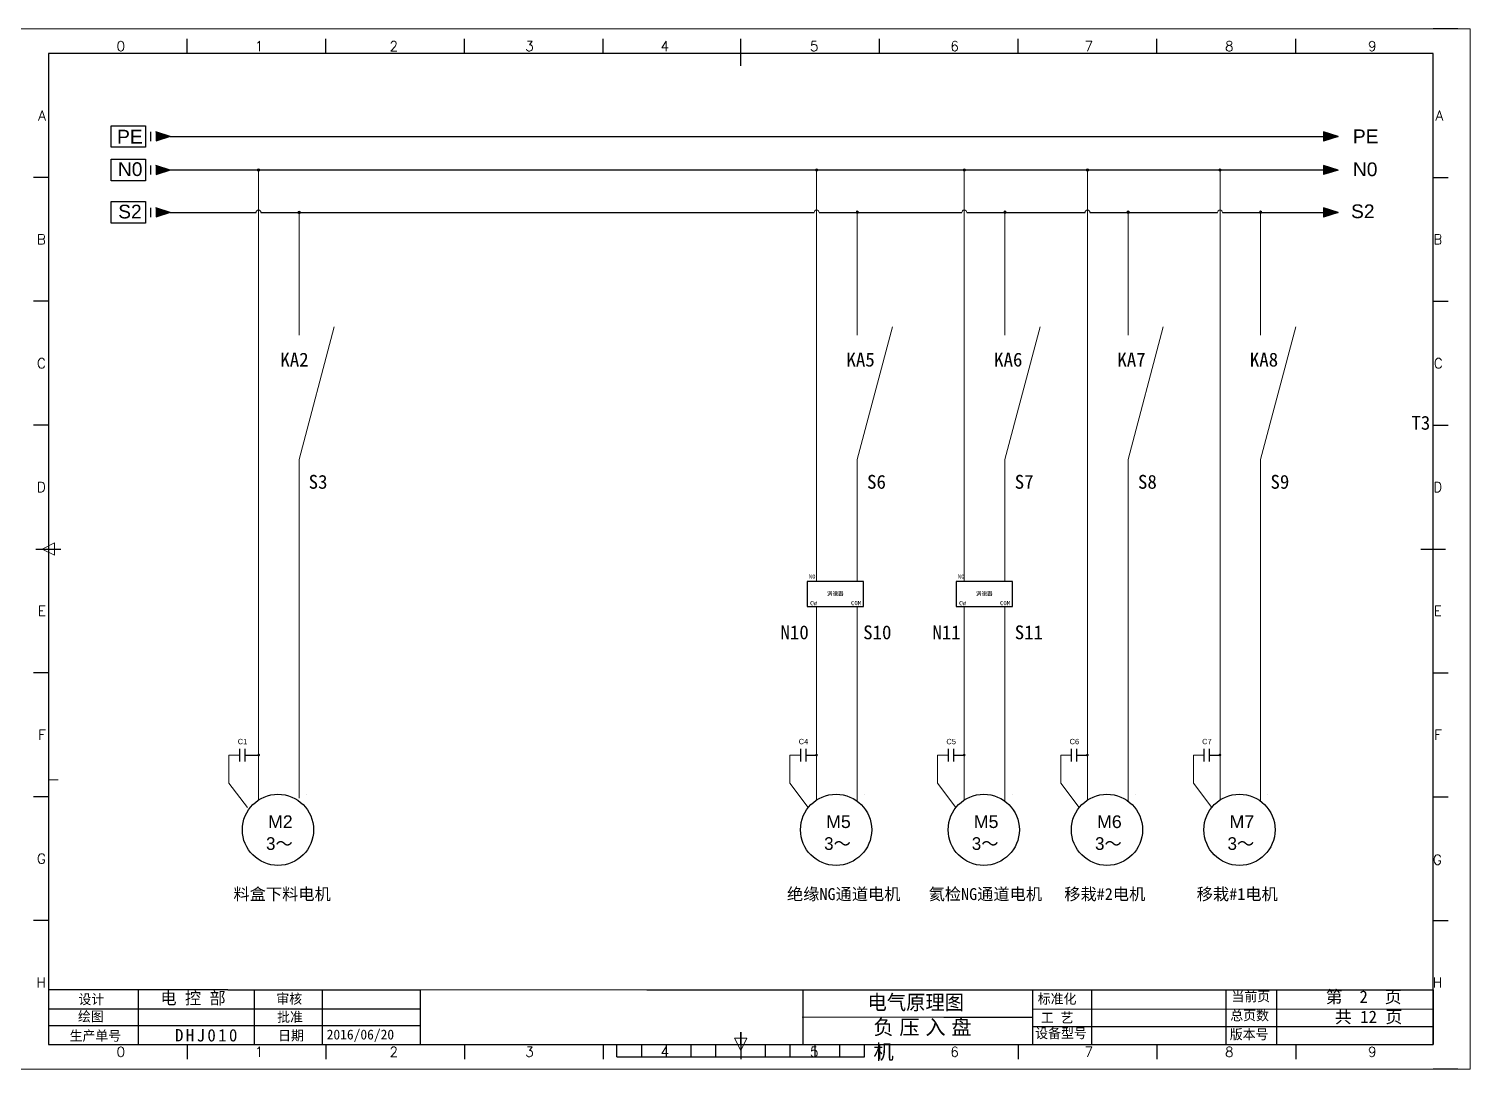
# Model space of a CAD drawing. Extents: x 2368 to 9674, y -1476 to 1321.
# Drawn here: x 7476 to 8058, y 316 to 736 of the extents above; entities that cross this region are included whole.
import ezdxf
from ezdxf.enums import TextEntityAlignment as Align

# ---------------------------------------------------------------- set-up
doc = ezdxf.new("R2010")
doc.units = 0
doc.header["$MEASUREMENT"] = 0
for name, color, linetype in [('AE_BOR', 1, 'Continuous'), ('MISC', 2, 'Continuous'), ('主图', 7, 'Continuous')]:
    doc.layers.add(name, color=color, linetype=linetype)
doc.layers.add('元件', color=4, linetype='Continuous', lineweight=25)
doc.styles.add('WD', font='romans.shx', dxfattribs={"bigfont": 'gbcbig.shx'})
doc.styles.add('样式 8', font='arial.ttf')

# ---------------------------------------------------------------- blocks, each defined once
blk = doc.blocks.new('gb_a2_a')
for p, q in [((584, 410), (25, 410)), ((25, 410), (25, 10)), ((584, 10), (584, 410)), ((25, 10), (584, 10))]:
    blk.add_line(p, q)
at = {"lineweight": 9, "ltscale": 0.1}
blk.add_line((25, 116.86), (29, 116.86), dxfattribs=at)
at = {"layer": 'AE_BOR', "lineweight": 30}
for p, q in [((10, 420), (4.93, 420)), ((594, 420), (584, 420)), ((4.93, 0), (10, 0)), ((594, 0), (584, 0))]:
    blk.add_line(p, q, dxfattribs=at)
at = {"layer": 'AE_BOR', "color": 1, "lineweight": 15}
for p, q in [((4.93, 420), (598.93, 420)), ((4.93, 0), (4.93, 420)), ((598.93, 420), (598.93, 0)), ((22.5, 210), (27.5, 212.5)), ((27.5, 207.5), (22.5, 210)), ((27.5, 212.5), (27.5, 207.5)), ((304.5, 7.5), (302, 12.5)), ((302, 12.5), (307, 12.5)), ((307, 12.5), (304.5, 7.5)), ((598.93, 0), (4.93, 0))]:
    blk.add_line(p, q, dxfattribs=at)
at = {"layer": 'AE_BOR'}
for p, q in [((81, 410), (81, 416)), ((137, 410), (137, 416)), ((193, 410), (193, 416)), ((249, 410), (249, 416)), ((304.5, 410), (304.5, 416)), ((360.5, 410), (360.5, 416)), ((416.5, 410), (416.5, 416)), ((472.5, 410), (472.5, 416)), ((528.5, 410), (528.5, 416)), ((25, 360), (19, 360)), ((584, 360), (590, 360)), ((25, 310), (19, 310)), ((584, 310), (590, 310)), ((25, 260), (19, 260)), ((584, 260), (590, 260)), ((25, 160), (19, 160)), ((584, 160), (590, 160)), ((25, 110), (19, 110)), ((584, 110), (590, 110)), ((25, 60), (19, 60)), ((584, 60), (590, 60)), ((81, 10), (81, 4)), ((137, 10), (137, 4)), ((193, 10), (193, 4)), ((249, 10), (249, 4)), ((304.5, 10), (304.5, 4)), ((360.5, 10), (360.5, 4)), ((416.5, 10), (416.5, 4)), ((472.5, 10), (472.5, 4)), ((528.5, 10), (528.5, 4))]:
    blk.add_line(p, q, dxfattribs=at)
at = {"layer": 'AE_BOR', "color": 2, "lineweight": 30}
for p, q in [((304.5, 405), (304.5, 415)), ((20, 210), (30, 210)), ((579, 210), (589, 210)), ((304.5, 10), (304.5, 15)), ((304.5, 15), (304.5, 5)), ((254.5, 5), (254.5, 10)), ((264.5, 5), (264.5, 10)), ((274.5, 5), (274.5, 10)), ((284.5, 5), (284.5, 10)), ((294.5, 5), (294.5, 10)), ((304.5, 10), (304.5, 5)), ((314.5, 5), (314.5, 10)), ((324.5, 5), (324.5, 10)), ((334.5, 5), (334.5, 10)), ((344.5, 5), (344.5, 10)), ((354.5, 5), (354.5, 10)), ((254.5, 5), (354.5, 5))]:
    blk.add_line(p, q, dxfattribs=at)
at = {"layer": 'AE_BOR', "style": 'WD'}
for s, p in [('0', (54.27, 411)), ('1', (110.12, 411)), ('2', (164.42, 411)), ('3', (219.22, 411)), ('4', (273.82, 411)), ('5', (334.12, 411)), ('6', (390.81, 411)), ('7', (445.01, 411)), ('8', (501.67, 411)), ('9', (559.4, 411)), ('0', (54.27, 5)), ('1', (110.12, 5)), ('2', (164.42, 5)), ('3', (219.22, 5)), ('4', (273.82, 5)), ('5', (334.12, 5)), ('6', (390.81, 5)), ('7', (445.01, 5)), ('8', (501.67, 5)), ('9', (559.4, 5))]:
    blk.add_text(s, height=4, dxfattribs=at).set_placement(p, align=Align.CENTER)
for s, p in [('A', (24, 385)), ('A', (588.05, 385)), ('B', (24, 335)), ('B', (587.67, 335)), ('C', (24, 285)), ('C', (587.86, 285)), ('D', (24, 235)), ('D', (587.67, 235)), ('E', (24, 185)), ('E', (587.48, 185)), ('F', (24, 135)), ('F', (587.48, 135)), ('F', (587.48, 135)), ('G', (24, 85)), ('G', (587.48, 84.56)), ('H', (24, 35)), ('H', (587.67, 35))]:
    blk.add_text(s, height=4, dxfattribs=at).set_placement(p, align=Align.MIDDLE_RIGHT)

msp = doc.modelspace()

# ---------------------------------------------------------------- hatches: boundary and pattern name
for points in [[(7532.94432, 678.8609), (7527.10758, 680.7314), (7527.10758, 676.9904)], [(8004.35195, 678.86904), (7998.51522, 680.73954), (7998.51522, 676.99854)], [(7532.94432, 661.72943), (7527.10758, 663.59993), (7527.10758, 659.85893)], [(8004.35195, 661.73757), (7998.51522, 663.60807), (7998.51522, 659.86707)]]:
    msp.add_hatch(color=256).paths.add_polyline_path(points)
at = {"lineweight": 0}
h = msp.add_hatch(color=256, dxfattribs=at)
edge = h.paths.add_edge_path()
edge.add_arc((7568.57342, 678.91113), 0.5, 0, 360)
h = msp.add_hatch(color=256, dxfattribs=at)
edge = h.paths.add_edge_path()
edge.add_arc((7793.84329, 678.83851), 0.5, 0, 360)
h = msp.add_hatch(color=256, dxfattribs=at)
edge = h.paths.add_edge_path()
edge.add_arc((7853.45151, 678.83851), 0.5, 0, 360)
h = msp.add_hatch(color=256, dxfattribs=at)
edge = h.paths.add_edge_path()
edge.add_arc((7903.19795, 678.83851), 0.5, 0, 360)
h = msp.add_hatch(color=256, dxfattribs=at)
edge = h.paths.add_edge_path()
edge.add_arc((7956.68082, 678.83851), 0.5, 0, 360)
h = msp.add_hatch(color=256, dxfattribs=at)
edge = h.paths.add_edge_path()
edge.add_arc((7584.9778, 661.74476), 0.5, 0, 360)
h = msp.add_hatch(color=256, dxfattribs=at)
edge = h.paths.add_edge_path()
edge.add_arc((7810.2624, 661.82324), 0.5, 0, 360)
h = msp.add_hatch(color=256, dxfattribs=at)
edge = h.paths.add_edge_path()
edge.add_arc((7869.87062, 661.82324), 0.5, 0, 360)
h = msp.add_hatch(color=256, dxfattribs=at)
edge = h.paths.add_edge_path()
edge.add_arc((7919.61707, 661.82324), 0.5, 0, 360)
h = msp.add_hatch(color=256, dxfattribs=at)
edge = h.paths.add_edge_path()
edge.add_arc((7973.09994, 661.82324), 0.5, 0, 360)
at = {"layer": 'MISC'}
for points in [[(7532.94432, 692.39009), (7527.10758, 694.26059), (7527.10758, 690.51959)], [(8004.35195, 692.39823), (7998.51522, 694.26873), (7998.51522, 690.52772)]]:
    msp.add_hatch(color=256, dxfattribs=at).paths.add_polyline_path(points)

# ---------------------------------------------------------------- linework, layer by layer
for p, q in [((7524.98269, 680.74464), (7524.98269, 677.00364)), ((7532.94432, 678.8609), (7527.10758, 680.7314)), ((8004.35195, 678.86904), (7998.51522, 680.73954)), ((7998.51522, 680.73954), (7998.51522, 676.99854)), ((7532.94432, 678.8609), (7527.10758, 676.9904)), ((8004.35195, 678.86904), (7998.51522, 676.99854)), ((7524.98269, 663.61317), (7524.98269, 659.87217)), ((7532.94432, 661.72943), (7527.10758, 663.59993)), ((8004.35195, 661.73757), (7998.51522, 663.60807)), ((7998.51522, 663.60807), (7998.51522, 659.86707)), ((7532.94432, 661.72943), (7527.10758, 659.85893)), ((7532.94432, 661.73757), (7567.57342, 661.73757)), ((7569.57342, 661.73757), (7583.9778, 661.73757)), ((7583.9778, 661.73757), (7745.9778, 661.73757)), ((7745.9778, 661.73757), (7792.85802, 661.73757)), ((7794.85802, 661.73757), (7809.2624, 661.73757)), ((7794.85802, 661.73757), (7852.46624, 661.73757)), ((7854.46624, 661.73757), (7868.87062, 661.73757)), ((7854.46624, 661.73757), (7902.21268, 661.73757)), ((7904.21268, 661.73757), (7918.61707, 661.73757)), ((7904.21268, 661.73757), (7919.59301, 661.73757)), ((7920.10967, 661.73757), (7955.69555, 661.73757)), ((7957.69555, 661.73757), (7973.07589, 661.73757)), ((7957.69555, 661.73757), (7972.09994, 661.73757)), ((7957.69555, 661.73757), (8004.35195, 661.73757)), ((8004.35195, 661.73757), (7998.51522, 659.86707)), ((7556.17272, 347.8664), (7483.74173, 347.8664)), ((7483.74173, 347.8664), (7483.74173, 325.8693)), ((7520.0152, 347.8664), (7520.0152, 325.8693)), ((7556.17272, 347.8664), (7633.78383, 347.8664)), ((7566.77721, 347.8664), (7566.77721, 325.8693)), ((7594.22335, 347.8664), (7594.22335, 325.8664)), ((7633.78383, 347.8664), (7633.78383, 325.8693)), ((7725.27489, 347.8664), (7845.17489, 347.8664)), ((7788.34028, 347.8664), (7788.34028, 325.8693)), ((7845.17489, 347.8664), (7982.74607, 347.8664)), ((7880.96944, 347.8664), (7880.96944, 325.8693)), ((7982.74607, 347.8664), (8042.74173, 347.8664)), ((7845.17489, 336.8664), (7880.93852, 336.8664)), ((7483.74173, 325.8693), (8042.74173, 325.8693))]:
    msp.add_line(p, q)
at = {"color": 0}
for p, q in [((8004.35195, 678.86904), (7532.94432, 678.86904)), ((7959.02486, 347.8664), (7959.02486, 325.8693)), ((8042.74173, 347.8664), (8042.74173, 325.8693))]:
    msp.add_line(p, q, dxfattribs=at)
at = {"lineweight": 0}
for p, q in [((7568.57342, 679.41113), (7568.57342, 424.27543)), ((7793.85802, 678.86904), (7793.85802, 512.74982)), ((7853.46624, 678.86904), (7853.46624, 512.74982)), ((7903.21268, 678.86904), (7903.21268, 442.95083)), ((7956.69555, 678.86904), (7956.69555, 442.95083)), ((7584.9778, 661.24476), (7584.9778, 661.74476)), ((7584.9778, 612.16041), (7584.9778, 661.73757)), ((7810.2624, 612.16041), (7810.2624, 662.32324)), ((7869.87062, 612.16041), (7869.87062, 662.32324)), ((7919.61707, 612.16041), (7919.61707, 662.32324)), ((7973.09994, 612.16041), (7973.09994, 662.32324)), ((7584.9778, 561.94332), (7599.15778, 615.55984)), ((7810.2624, 561.94332), (7824.44238, 615.55984)), ((7869.87062, 561.94332), (7884.0506, 615.55984)), ((7919.61707, 561.94332), (7933.79704, 615.55984)), ((7973.09994, 561.94332), (7987.27991, 615.55984)), ((7584.9778, 425.24431), (7584.9778, 561.94332)), ((7810.2624, 512.74982), (7810.2624, 561.94332)), ((7869.87062, 512.74982), (7869.87062, 561.94332)), ((7919.61707, 424.05478), (7919.61707, 561.94332)), ((7973.09994, 424.05478), (7973.09994, 561.94332)), ((7793.85802, 502.6877), (7793.85802, 424.27543)), ((7793.85802, 502.6877), (7793.85802, 442.95083)), ((7810.2624, 424.05478), (7810.2624, 502.72755)), ((7810.2624, 425.24431), (7810.2624, 502.62286)), ((7853.46624, 502.6877), (7853.46624, 424.27543)), ((7853.46624, 502.6877), (7853.46624, 442.95083)), ((7869.87062, 424.05478), (7869.87062, 502.72755)), ((7869.87062, 425.24431), (7869.87062, 502.62286)), ((7903.21268, 502.6877), (7903.21268, 424.27543)), ((7919.61707, 425.24431), (7919.61707, 502.62286)), ((7956.69555, 502.6877), (7956.69555, 424.27543)), ((7973.09994, 425.24431), (7973.09994, 502.62286)), ((7561.05944, 442.67293), (7556.65062, 442.67293)), ((7556.65062, 442.67293), (7556.65062, 431.3706)), ((7787.50026, 442.67293), (7783.09143, 442.67293)), ((7783.09143, 442.67293), (7783.09143, 431.3706)), ((7847.10848, 442.67293), (7842.69965, 442.67293)), ((7842.69965, 442.67293), (7842.69965, 431.3706)), ((7896.85492, 442.67293), (7892.44609, 442.67293)), ((7892.44609, 442.67293), (7892.44609, 431.3706)), ((7950.33779, 442.67293), (7945.92896, 442.67293)), ((7945.92896, 442.67293), (7945.92896, 431.3706)), ((7556.65062, 431.3706), (7564.07213, 421.46272)), ((7783.09143, 431.3706), (7790.51295, 421.46272)), ((7842.69965, 431.3706), (7850.12117, 421.46272)), ((7892.44609, 431.3706), (7899.86761, 421.46272)), ((7945.92896, 431.3706), (7953.35048, 421.46272))]:
    msp.add_line(p, q, dxfattribs=at)
at = {"ltscale": 2}
for p, q in [((7587.90815, 426.87323), (7587.90815, 426.87301)), ((7813.19275, 426.87323), (7813.19275, 426.87301)), ((7872.80096, 426.87323), (7872.80096, 426.87301)), ((7922.54741, 426.87323), (7922.54741, 426.87301)), ((7976.03028, 426.87323), (7976.03028, 426.87301))]:
    msp.add_line(p, q, dxfattribs=at)
at = {"lineweight": 9, "ltscale": 0.1}
for p, q in [((7633.78383, 347.8664), (7725.27489, 347.8664)), ((7787.9721, 336.8664), (7845.17489, 336.8664))]:
    msp.add_line(p, q, dxfattribs=at)
at = {"color": 0, "ltscale": 2}
for p, q in [((7904.85727, 347.8664), (7904.85727, 325.8693)), ((7979.43946, 347.8664), (7979.43946, 325.8693)), ((7483.74173, 340.18264), (7633.78383, 340.24265)), ((7881.0512, 340.11135), (8042.74173, 340.17426)), ((7483.74173, 333.48487), (7633.78383, 333.48487)), ((7880.93852, 333.14595), (8042.74173, 333.14595))]:
    msp.add_line(p, q, dxfattribs=at)
at = {"color": 1, "lineweight": -3}
for points in [[(7509.08782, 696.76405), (7522.96957, 696.76405), (7522.96957, 688.05888), (7509.08782, 688.05888)], [(7509.08782, 683.22672), (7522.96957, 683.22672), (7522.96957, 674.52156), (7509.08782, 674.52156)], [(7509.08782, 666.09525), (7522.96957, 666.09525), (7522.96957, 657.39009), (7509.08782, 657.39009)]]:
    msp.add_lwpolyline(points, close=True, dxfattribs=at)
at = {"color": 0, "lineweight": -2}
for points in [[(7790.01535, 512.74982), (7790.01535, 502.62286), (7812.79889, 502.62286), (7812.79889, 512.74982)], [(7850.15856, 512.74982), (7850.15856, 502.62286), (7872.9421, 502.62286), (7872.9421, 512.74982)]]:
    msp.add_lwpolyline(points, close=True, dxfattribs=at)
at = {"const_width": 0.5265}
for points in [[(7568.93417, 442.68977, -1), (7568.40767, 442.68977, -1)], [(7794.08739, 442.68977, -1), (7793.56089, 442.68977, -1)], [(7853.69561, 442.68977, -1), (7853.16911, 442.68977, -1)], [(7903.44205, 442.68977, -1), (7902.91555, 442.68977, -1)], [(7956.92492, 442.68977, -1), (7956.39842, 442.68977, -1)]]:
    msp.add_lwpolyline(points, format="xyb", close=True, dxfattribs=at)
at = {"lineweight": 0}
for centre in [(7568.57342, 678.91113), (7793.84329, 678.83851), (7853.45151, 678.83851), (7903.19795, 678.83851), (7956.68082, 678.83851), (7584.9778, 661.74476), (7810.2624, 661.82324), (7869.87062, 661.82324), (7919.61707, 661.82324), (7973.09994, 661.82324)]:
    msp.add_circle(centre, 0.5, dxfattribs=at)
for centre in [(7576.43182, 412.50633), (7801.71642, 412.50633), (7861.32464, 412.50633), (7911.07108, 412.50633), (7964.55396, 412.50633)]:
    msp.add_circle(centre, 14.36665)
for centre in [(7568.57342, 661.73757), (7793.85802, 661.73757), (7853.46624, 661.73757), (7903.21268, 661.73757), (7956.69555, 661.73757)]:
    msp.add_arc(centre, 1, 0, 180, dxfattribs=at)
at = {"layer": 'MISC'}
for p, q in [((7524.98269, 694.27383), (7524.98269, 690.53283)), ((7532.94432, 692.39009), (7527.10758, 694.26059)), ((7532.94432, 692.39009), (7527.10758, 690.51959)), ((7532.94432, 692.39823), (8004.35195, 692.39823)), ((8004.35195, 692.39823), (7998.51522, 694.26873)), ((7998.51522, 694.26873), (7998.51522, 690.52772)), ((8004.35195, 692.39823), (7998.51522, 690.52772))]:
    msp.add_line(p, q, dxfattribs=at)
at = {"layer": '主图'}
for p, q in [((7560.98354, 440.11001), (7560.98354, 445.249)), ((7563.15747, 440.11001), (7563.15747, 445.249)), ((7563.15747, 442.6795), (7568.40787, 442.6795)), ((7787.42435, 440.11001), (7787.42435, 445.249)), ((7789.59828, 440.11001), (7789.59828, 445.249)), ((7789.59828, 442.6795), (7793.82414, 442.6795)), ((7847.03257, 440.11001), (7847.03257, 445.249)), ((7849.2065, 440.11001), (7849.2065, 445.249)), ((7849.2065, 442.6795), (7853.43236, 442.6795)), ((7896.77902, 440.11001), (7896.77902, 445.249)), ((7898.95294, 440.11001), (7898.95294, 445.249)), ((7898.95294, 442.6795), (7903.1788, 442.6795)), ((7950.26189, 440.11001), (7950.26189, 445.249)), ((7952.43581, 440.11001), (7952.43581, 445.249)), ((7952.43581, 442.6795), (7956.66167, 442.6795))]:
    msp.add_line(p, q, dxfattribs=at)

# ---------------------------------------------------------------- block references
msp.add_blockref('gb_a2_a', (7458.74173, 315.8693))

# ---------------------------------------------------------------- texts
at = {"attachment_point": 1, "style": '样式 8'}
for s, insert, char_height, width in [('N0', (7511.81647, 681.98395), 5.544, 9.9333161), ('N0', (8010.3419, 681.93444), 5.544, 9.9333161), ('S2', (7511.94265, 664.85819), 5.544, 9.9333161), ('S2', (8009.5924, 664.98178), 5.544, 30.5485092), ('{\\C2;M2}', (7572.43113, 418.33943), 5.12, 17.4856014), ('{\\C2;M5}', (7797.71573, 418.33943), 5.12, 17.4856014), ('{\\C2;M5}', (7857.32395, 418.33943), 5.12, 17.4856014), ('{\\C2;M6}', (7907.07039, 418.33943), 5.12, 17.4856014), ('{\\C2;M7}', (7960.55326, 418.33943), 5.12, 17.4856014), ('{\\fAIGDT|b0|i0|c2|p2;\\C2;3\\fSimSun|b0|i0|c134|p2;～}', (7571.60168, 409.51856), 5.12, 19.75726), ('{\\fAIGDT|b0|i0|c2|p2;\\C2;3\\fSimSun|b0|i0|c134|p2;～}', (7796.88628, 409.51856), 5.12, 19.75726), ('{\\fAIGDT|b0|i0|c2|p2;\\C2;3\\fSimSun|b0|i0|c134|p2;～}', (7856.4945, 409.51856), 5.12, 19.75726), ('{\\fAIGDT|b0|i0|c2|p2;\\C2;3\\fSimSun|b0|i0|c134|p2;～}', (7906.24094, 409.51856), 5.12, 19.75726), ('{\\fAIGDT|b0|i0|c2|p2;\\C2;3\\fSimSun|b0|i0|c134|p2;～}', (7959.72381, 409.51856), 5.12, 19.75726)]:
    msp.add_mtext(s, dxfattribs=dict(at, insert=insert, char_height=char_height, width=width))
at = {"attachment_point": 1}
for s, insert, char_height, width in [('{\\fSimSun|b0|i0|c134|p2;KA2}', (7577.38293, 605.1294), 5.6, 10.0336526), ('{\\fSimSun|b0|i0|c134|p2;KA5}', (7805.89691, 605.1294), 5.6, 10.0336526), ('{\\fSimSun|b0|i0|c134|p2;KA6}', (7865.50513, 605.1294), 5.6, 10.0336526), ('{\\fSimSun|b0|i0|c134|p2;KA7}', (7915.25157, 605.1294), 5.6, 10.0336526), ('{\\fSimSun|b0|i0|c134|p2;KA8}', (7968.73445, 605.1294), 5.6, 10.0336526), ('T3', (8033.94495, 579.61365), 5.6, 10.0336526), ('S3', (7588.80457, 555.78624), 5.6, 10.0336526), ('S6', (7814.21939, 555.78624), 5.6, 10.0336526), ('S7', (7873.82761, 555.78624), 5.6, 10.0336526), ('S8', (7923.57406, 555.78624), 5.6, 10.0336526), ('S9', (7977.05693, 555.78624), 5.6, 10.0336526), ('N10', (7779.26332, 495.025), 5.6, 10.0336526), ('S10', (7812.64163, 495.025), 5.6, 10.0336526), ('N11', (7840.58679, 495.025), 5.6, 10.0336526), ('S11', (7873.82761, 495.025), 5.6, 10.0336526), ('{\\fArial|b0|i0|c0|p32;C1}', (7560.18958, 449.21974), 2.1599136, 3.4027792), ('{\\fArial|b0|i0|c0|p32;C4}', (7786.63039, 449.21974), 2.1599136, 3.4027792), ('{\\fArial|b0|i0|c0|p32;C\\fArial|b0|i0|c162|p32;5}', (7846.23861, 449.21974), 2.1599136, 3.4027792), ('{\\fArial|b0|i0|c0|p32;C\\fArial|b0|i0|c162|p32;6}', (7895.98506, 449.21974), 2.1599136, 3.4027792), ('{\\fArial|b0|i0|c0|p32;C\\fArial|b0|i0|c162|p32;7}', (7949.46793, 449.21974), 2.1599136, 3.4027792), ('{\\fSimSun|b0|i0|c134|p2;第  }2  {\\fSimSun|b0|i0|c134|p2;页}', (7999.35911, 347.59238), 5, 38.1635092), ('{\\fSimSun|b0|i0|c134|p2;共 }12 {\\fSimSun|b0|i0|c134|p2;页}', (8003.04259, 339.50106), 5, 40.4924398), ('{\\fNSimSun|b0|i0|c134|p49;\\T1.28;DHJ010}', (7534.86655, 332.06261), 5, 40.4924398)]:
    msp.add_mtext(s, dxfattribs=dict(at, insert=insert, char_height=char_height, width=width))
at = {"color": 0, "lineweight": -2, "char_height": 1.62, "width": 7.0637547, "attachment_point": 1}
for insert in [(7797.98584, 508.68684), (7858.12904, 508.68684)]:
    msp.add_mtext('{调速器}', dxfattribs=dict(at, insert=insert))
at = {"lineweight": 0, "char_height": 4.8, "attachment_point": 1}
for s, insert, width in [('{\\fSimSun|b0|i0|c134|p2;料盒下料电机}', (7558.46404, 388.95845), 53.4606064), ('{\\fSimSun|b0|i0|c134|p2;绝缘NG通道电机}', (7781.90416, 388.95845), 57.113039), ('{\\fSimSun|b0|i0|c134|p2;氦检NG通道电机}', (7839.0641, 388.95845), 57.113039), ('{\\fSimSun|b0|i0|c134|p2;移栽#2电机}', (7893.8099, 388.95845), 57.113039), ('{\\fSimSun|b0|i0|c134|p2;移栽#1电机}', (7947.29277, 388.95845), 57.113039)]:
    msp.add_mtext(s, dxfattribs=dict(at, insert=insert, width=width))
at = {"color": 0, "ltscale": 2, "attachment_point": 1}
for s, insert, char_height, width in [('设计', (7495.90245, 346.11032), 4, 19.3450259), ('电 控 部', (7528.99652, 347.08256), 5, 34.8313606), ('审核', (7575.7738, 346.28799), 4, 25.507459), ('电气原理图', (7814.39172, 345.86302), 6, 43.9128196), ('标准化', (7883.12912, 346.28547), 4, 23.3399102), ('当前页', (7961.32305, 347.27086), 4, 19.3450259), ('{\\C256;绘图}', (7495.69547, 339.18261), 4, 19.3450259), ('批准', (7576.10558, 338.96146), 4, 25.507459), ('工 艺', (7884.38518, 338.66325), 4, 19.3450259), ('总页数', (7960.84353, 339.58913), 4, 19.3450259), ('生产单号', (7492.32344, 331.35127), 4, 25.1533682), ('日期', (7576.4895, 331.45623), 4, 25.507459), ('2016/06/20', (7596.09009, 331.86074), 4, 25.507459), ('{\\fNSimSun|b0|i0|c134|p49;\\T1.28;\\C256;负压入盘机}', (7816.78711, 335.8457), 6, 48.8447338), ('设备型号', (7882.11651, 332.40275), 4, 31.672048), ('版本号', (7960.63802, 331.94651), 4, 19.3450259)]:
    msp.add_mtext(s, dxfattribs=dict(at, insert=insert, char_height=char_height, width=width))
at = {"layer": 'MISC', "char_height": 5.544, "width": 9.9333161, "attachment_point": 1, "style": '样式 8'}
for insert in [(7511.48819, 695.11314), (8010.3419, 695.23979)]:
    msp.add_mtext('PE', dxfattribs=dict(at, insert=insert))
at = {"layer": '元件', "color": 0}
for s, p in [('N0', (7790.69514, 513.90277)), ('N0', (7850.83834, 513.90277)), ('CW', (7791.21195, 503.12434)), ('COM', (7807.74804, 503.1642)), ('CW', (7851.35516, 503.12434)), ('COM', (7867.89124, 503.1642))]:
    msp.add_text(s, height=1.74636, dxfattribs=at).set_placement(p)

doc.saveas('drawing.dxf')
